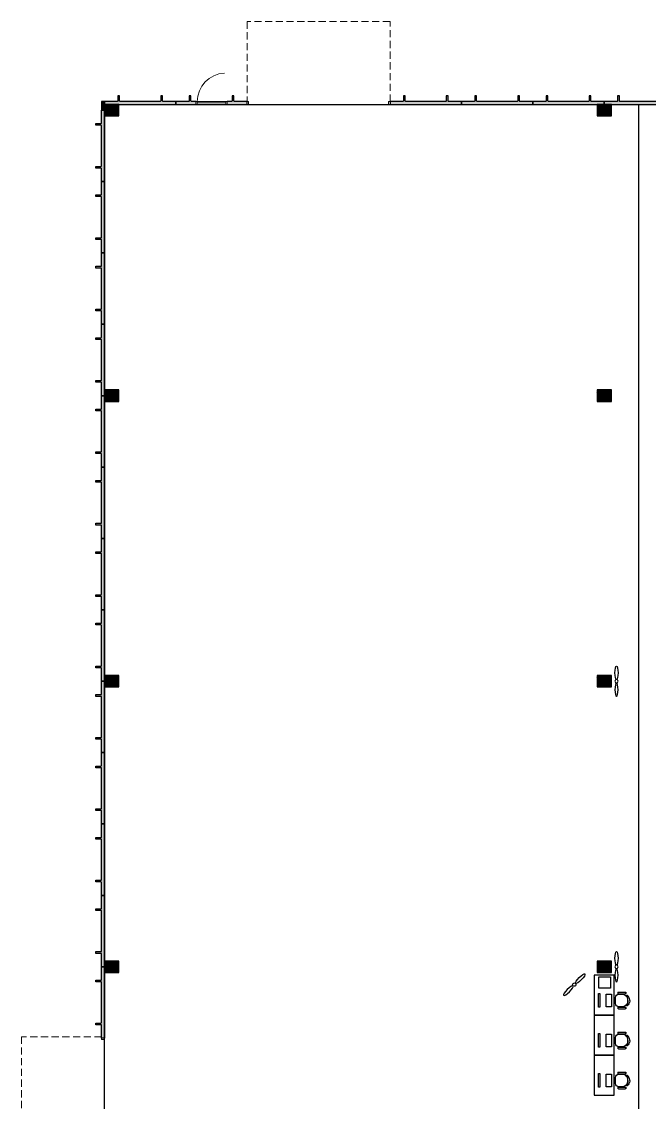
# Model space of a CAD drawing. Header units: millimetres. Extents: x 126.6 to 164.8, y 140.2 to 216.
# Drawn here: x 126.62 to 148.6, y 178.13 to 215.98 of the extents above; entities that cross this region are included whole.
import ezdxf

# ---------------------------------------------------------------- set-up
doc = ezdxf.new("R2010")
doc.units = ezdxf.units.MM
doc.linetypes.add('DASHED2', pattern=[0.375, 0.25, -0.125])
for name, color, linetype in [('000 - MUROS EXISTENTES', 6, 'Continuous'), ('C-0.4N', 7, 'Continuous'), ('H-0.1G250', 30, 'Continuous'), ('Mobiliario', 251, 'Continuous')]:
    doc.layers.add(name, color=color, linetype=linetype)
for name, color, linetype, lineweight in [('000 ALE CARPINTERIAS', 32, 'Continuous', 9), ('000 ALE HATCH MUROS', 252, 'Continuous', 0), ('000 ALE PROYECCIONES', 32, 'DASHED2', 9)]:
    doc.layers.add(name, color=color, linetype=linetype, lineweight=lineweight)

# ---------------------------------------------------------------- blocks, each defined once
blk = doc.blocks.new('A$C6E4A3011')
for p, q in [((0.176254, 0.57), (0.176254, 0.55)), ((0.196254, 0.59), (0.436254, 0.59)), ((0.196254, 0.53), (0.436254, 0.53)), ((0.456254, 0.57), (0.456254, 0.55)), ((0.176254, 0.02), (0.176254, 0.04)), ((0.196254, 0.06), (0.436254, 0.06)), ((0.196254, 0), (0.436254, 0)), ((0.456254, 0.02), (0.456254, 0.04))]:
    blk.add_line(p, q)
blk.add_lwpolyline([(0.317655, 0.52), (0.217655, 0.52, 0.414214), (0.097655, 0.4), (0.097655, 0.19, 0.414214), (0.217655, 0.07), (0.317655, 0.07, 0.414214), (0.517655, 0.27), (0.517655, 0.32, 0.414214)], format="xyb", close=True)
for points in [[(0.527655, 0.295), (0.527655, 0.32, 0.178789), (0.477228, 0.456515)], [(0.597655, 0.295), (0.597655, 0.32, 0.207449), (0.4998, 0.479424)], [(0.527655, 0.295), (0.527655, 0.27, -0.178789), (0.477228, 0.133485)], [(0.597655, 0.295), (0.597655, 0.27, -0.207449), (0.4998, 0.110575)]]:
    blk.add_lwpolyline(points, format="xyb")
for centre, radius, start, end in [((0.196254, 0.57), 0.02, 90, 180), ((0.196254, 0.55), 0.02, 180, 270), ((0.436254, 0.57), 0.02, 0, 90), ((0.436254, 0.55), 0.02, 270, 0), ((0.492137, 0.464399), 0.016866, 62.979511, 207.872446), ((0.196254, 0.04), 0.02, 90, 180), ((0.196254, 0.02), 0.02, 180, 270), ((0.436254, 0.04), 0.02, 0, 90), ((0.436254, 0.02), 0.02, 270, 0), ((0.492137, 0.1256), 0.016866, 152.127554, 297.020489)]:
    blk.add_arc(centre, radius, start, end)
blk = doc.blocks.new('1.4x0.7')
blk.add_lwpolyline([(-1.4, 0), (0, 0), (0, 0.7), (-1.4, 0.7), (-1.4, 0)])
at = {"extrusion": (0, 0, -1), "zscale": -1, "rotation": 270}
blk.add_blockref('A$C6E4A3011', (0.585878, 0.047655), dxfattribs=at)
blk = doc.blocks.new('VENTILADOR DOMINO')
at = {"extrusion": (0, 0, -1)}
blk.add_ellipse((-0.296525, 0), major_axis=(0.233011, 0), ratio=0.229169, dxfattribs=at)
for centre, major_axis, ratio in [((0, 0), (0.063514, 0), 0.855776), ((0.296525, 0), (-0.233011, 0), 0.229169)]:
    blk.add_ellipse(centre, major_axis=major_axis, ratio=ratio)

msp = doc.modelspace()

# ---------------------------------------------------------------- hatches: boundary and pattern name
at = {"layer": '000 ALE HATCH MUROS'}
h = msp.add_hatch(color=256, dxfattribs=at)
h.dxf.hatch_style = 1
h.paths.add_polyline_path([(129.422, 212.879), (129.522, 212.879), (129.522, 213.179), (129.422, 213.179)])
h = msp.add_hatch(color=256, dxfattribs=at)
h.dxf.hatch_style = 1
edge = h.paths.add_edge_path()
edge.add_line((129.522, 213.079), (132.022, 213.079))
edge.add_line((132.022, 213.079), (132.022, 213.179))
edge.add_line((132.022, 213.179), (131.582, 213.179))
edge.add_arc((131.582, 213.209), 0.03, 180, 270, ccw=False)
edge.add_line((131.552, 213.209), (131.552, 213.379))
edge.add_line((131.552, 213.379), (131.492, 213.379))
edge.add_line((131.492, 213.379), (131.492, 213.209))
edge.add_arc((131.462, 213.209), 0.03, -90, 0, ccw=False)
edge.add_line((131.462, 213.179), (130.082, 213.179))
edge.add_arc((130.082, 213.209), 0.03, 180, 270, ccw=False)
edge.add_line((130.052, 213.209), (130.052, 213.379))
edge.add_line((130.052, 213.379), (129.992, 213.379))
edge.add_line((129.992, 213.379), (129.992, 213.209))
edge.add_arc((129.962, 213.209), 0.03, -90, 0, ccw=False)
edge.add_line((129.962, 213.179), (129.522, 213.179))
edge.add_line((129.522, 213.179), (129.522, 213.079))
h = msp.add_hatch(color=256, dxfattribs=at)
h.dxf.hatch_style = 1
edge = h.paths.add_edge_path()
edge.add_line((133.822, 213.179), (133.822, 213.079))
edge.add_line((133.822, 213.079), (134.522, 213.079))
edge.add_line((134.522, 213.079), (134.522, 213.179))
edge.add_line((134.522, 213.179), (134.082, 213.179))
edge.add_arc((134.082, 213.209), 0.03, 180, 270, ccw=False)
edge.add_line((134.052, 213.209), (134.052, 213.379))
edge.add_line((134.052, 213.379), (133.992, 213.379))
edge.add_line((133.992, 213.379), (133.992, 213.209))
edge.add_arc((133.962, 213.209), 0.03, 270, 360, ccw=False)
edge.add_line((133.962, 213.179), (133.822, 213.179))
edge = h.paths.add_edge_path()
edge.add_line((132.722, 213.079), (132.722, 213.179))
edge.add_line((132.722, 213.179), (132.582, 213.179))
edge.add_arc((132.582, 213.209), 0.03, 180, 270, ccw=False)
edge.add_line((132.552, 213.209), (132.552, 213.379))
edge.add_line((132.552, 213.379), (132.492, 213.379))
edge.add_line((132.492, 213.379), (132.492, 213.209))
edge.add_arc((132.462, 213.209), 0.03, 270, 360, ccw=False)
edge.add_line((132.462, 213.179), (132.022, 213.179))
edge.add_line((132.022, 213.179), (132.022, 213.079))
edge.add_line((132.022, 213.079), (132.722, 213.079))
h = msp.add_hatch(color=256, dxfattribs=at)
h.dxf.hatch_style = 1
edge = h.paths.add_edge_path()
edge.add_line((139.522, 213.079), (142.022, 213.079))
edge.add_line((142.022, 213.079), (142.022, 213.179))
edge.add_line((142.022, 213.179), (141.582, 213.179))
edge.add_arc((141.582, 213.209), 0.03, 180, 270, ccw=False)
edge.add_line((141.552, 213.209), (141.552, 213.379))
edge.add_line((141.552, 213.379), (141.492, 213.379))
edge.add_line((141.492, 213.379), (141.492, 213.209))
edge.add_arc((141.462, 213.209), 0.03, -90, 0, ccw=False)
edge.add_line((141.462, 213.179), (140.082, 213.179))
edge.add_arc((140.082, 213.209), 0.03, 180, 270, ccw=False)
edge.add_line((140.052, 213.209), (140.052, 213.379))
edge.add_line((140.052, 213.379), (139.992, 213.379))
edge.add_line((139.992, 213.379), (139.992, 213.209))
edge.add_arc((139.962, 213.209), 0.03, -90, 0, ccw=False)
edge.add_line((139.962, 213.179), (139.522, 213.179))
edge.add_line((139.522, 213.179), (139.522, 213.079))
h = msp.add_hatch(color=256, dxfattribs=at)
h.dxf.hatch_style = 1
edge = h.paths.add_edge_path()
edge.add_line((142.022, 213.079), (144.522, 213.079))
edge.add_line((144.522, 213.079), (144.522, 213.179))
edge.add_line((144.522, 213.179), (144.082, 213.179))
edge.add_arc((144.082, 213.209), 0.03, 180, 270, ccw=False)
edge.add_line((144.052, 213.209), (144.052, 213.379))
edge.add_line((144.052, 213.379), (143.992, 213.379))
edge.add_line((143.992, 213.379), (143.992, 213.209))
edge.add_arc((143.962, 213.209), 0.03, -90, 0, ccw=False)
edge.add_line((143.962, 213.179), (142.582, 213.179))
edge.add_arc((142.582, 213.209), 0.03, 180, 270, ccw=False)
edge.add_line((142.552, 213.209), (142.552, 213.379))
edge.add_line((142.552, 213.379), (142.492, 213.379))
edge.add_line((142.492, 213.379), (142.492, 213.209))
edge.add_arc((142.462, 213.209), 0.03, -90, 0, ccw=False)
edge.add_line((142.462, 213.179), (142.022, 213.179))
edge.add_line((142.022, 213.179), (142.022, 213.079))
h = msp.add_hatch(color=256, dxfattribs=at)
h.dxf.hatch_style = 1
edge = h.paths.add_edge_path()
edge.add_line((144.522, 213.079), (147.022, 213.079))
edge.add_line((147.022, 213.079), (147.022, 213.179))
edge.add_line((147.022, 213.179), (146.582, 213.179))
edge.add_arc((146.582, 213.209), 0.03, 180, 270, ccw=False)
edge.add_line((146.552, 213.209), (146.552, 213.379))
edge.add_line((146.552, 213.379), (146.492, 213.379))
edge.add_line((146.492, 213.379), (146.492, 213.209))
edge.add_arc((146.462, 213.209), 0.03, -90, 0, ccw=False)
edge.add_line((146.462, 213.179), (145.082, 213.179))
edge.add_arc((145.082, 213.209), 0.03, 180, 270, ccw=False)
edge.add_line((145.052, 213.209), (145.052, 213.379))
edge.add_line((145.052, 213.379), (144.992, 213.379))
edge.add_line((144.992, 213.379), (144.992, 213.209))
edge.add_arc((144.962, 213.209), 0.03, -90, 0, ccw=False)
edge.add_line((144.962, 213.179), (144.522, 213.179))
edge.add_line((144.522, 213.179), (144.522, 213.079))
h = msp.add_hatch(color=256, dxfattribs=at)
h.dxf.hatch_style = 1
edge = h.paths.add_edge_path()
edge.add_line((147.022, 213.079), (149.522, 213.079))
edge.add_line((149.522, 213.079), (149.522, 213.179))
edge.add_line((149.522, 213.179), (149.082, 213.179))
edge.add_arc((149.082, 213.209), 0.03, 180, 270, ccw=False)
edge.add_line((149.052, 213.209), (149.052, 213.379))
edge.add_line((149.052, 213.379), (148.992, 213.379))
edge.add_line((148.992, 213.379), (148.992, 213.209))
edge.add_arc((148.962, 213.209), 0.03, -90, 0, ccw=False)
edge.add_line((148.962, 213.179), (147.582, 213.179))
edge.add_arc((147.582, 213.209), 0.03, 180, 270, ccw=False)
edge.add_line((147.552, 213.209), (147.552, 213.379))
edge.add_line((147.552, 213.379), (147.492, 213.379))
edge.add_line((147.492, 213.379), (147.492, 213.209))
edge.add_arc((147.462, 213.209), 0.03, -90, 0, ccw=False)
edge.add_line((147.462, 213.179), (147.022, 213.179))
edge.add_line((147.022, 213.179), (147.022, 213.079))
h = msp.add_hatch(color=256, dxfattribs=at)
h.dxf.hatch_style = 1
edge = h.paths.add_edge_path()
edge.add_line((129.522, 212.879), (129.522, 210.379))
edge.add_line((129.522, 210.379), (129.422, 210.379))
edge.add_line((129.422, 210.379), (129.422, 210.819))
edge.add_arc((129.392, 210.819), 0.03, 0, 90)
edge.add_line((129.392, 210.849), (129.222, 210.849))
edge.add_line((129.222, 210.849), (129.222, 210.909))
edge.add_line((129.222, 210.909), (129.392, 210.909))
edge.add_arc((129.392, 210.939), 0.03, 270, 360)
edge.add_line((129.422, 210.939), (129.422, 212.319))
edge.add_arc((129.392, 212.319), 0.03, 0, 90)
edge.add_line((129.392, 212.349), (129.222, 212.349))
edge.add_line((129.222, 212.349), (129.222, 212.409))
edge.add_line((129.222, 212.409), (129.392, 212.409))
edge.add_arc((129.392, 212.439), 0.03, 270, 360)
edge.add_line((129.422, 212.439), (129.422, 212.879))
edge.add_line((129.422, 212.879), (129.522, 212.879))
h = msp.add_hatch(color=256, dxfattribs=at)
h.dxf.hatch_style = 1
edge = h.paths.add_edge_path()
edge.add_line((129.522, 210.379), (129.522, 207.879))
edge.add_line((129.522, 207.879), (129.422, 207.879))
edge.add_line((129.422, 207.879), (129.422, 208.319))
edge.add_arc((129.392, 208.319), 0.03, 0, 90)
edge.add_line((129.392, 208.349), (129.222, 208.349))
edge.add_line((129.222, 208.349), (129.222, 208.409))
edge.add_line((129.222, 208.409), (129.392, 208.409))
edge.add_arc((129.392, 208.439), 0.03, 270, 360)
edge.add_line((129.422, 208.439), (129.422, 209.819))
edge.add_arc((129.392, 209.819), 0.03, 0, 90)
edge.add_line((129.392, 209.849), (129.222, 209.849))
edge.add_line((129.222, 209.849), (129.222, 209.909))
edge.add_line((129.222, 209.909), (129.392, 209.909))
edge.add_arc((129.392, 209.939), 0.03, 270, 360)
edge.add_line((129.422, 209.939), (129.422, 210.379))
edge.add_line((129.422, 210.379), (129.522, 210.379))
h = msp.add_hatch(color=256, dxfattribs=at)
h.dxf.hatch_style = 1
edge = h.paths.add_edge_path()
edge.add_line((129.522, 207.879), (129.522, 205.379))
edge.add_line((129.522, 205.379), (129.422, 205.379))
edge.add_line((129.422, 205.379), (129.422, 205.819))
edge.add_arc((129.392, 205.819), 0.03, 0, 90)
edge.add_line((129.392, 205.849), (129.222, 205.849))
edge.add_line((129.222, 205.849), (129.222, 205.909))
edge.add_line((129.222, 205.909), (129.392, 205.909))
edge.add_arc((129.392, 205.939), 0.03, 270, 360)
edge.add_line((129.422, 205.939), (129.422, 207.319))
edge.add_arc((129.392, 207.319), 0.03, 0, 90)
edge.add_line((129.392, 207.349), (129.222, 207.349))
edge.add_line((129.222, 207.349), (129.222, 207.409))
edge.add_line((129.222, 207.409), (129.392, 207.409))
edge.add_arc((129.392, 207.439), 0.03, 270, 360)
edge.add_line((129.422, 207.439), (129.422, 207.879))
edge.add_line((129.422, 207.879), (129.522, 207.879))
h = msp.add_hatch(color=256, dxfattribs=at)
h.dxf.hatch_style = 1
edge = h.paths.add_edge_path()
edge.add_line((129.522, 205.379), (129.522, 202.879))
edge.add_line((129.522, 202.879), (129.422, 202.879))
edge.add_line((129.422, 202.879), (129.422, 203.319))
edge.add_arc((129.392, 203.319), 0.03, 0, 90)
edge.add_line((129.392, 203.349), (129.222, 203.349))
edge.add_line((129.222, 203.349), (129.222, 203.409))
edge.add_line((129.222, 203.409), (129.392, 203.409))
edge.add_arc((129.392, 203.439), 0.03, 270, 360)
edge.add_line((129.422, 203.439), (129.422, 204.819))
edge.add_arc((129.392, 204.819), 0.03, 0, 90)
edge.add_line((129.392, 204.849), (129.222, 204.849))
edge.add_line((129.222, 204.849), (129.222, 204.909))
edge.add_line((129.222, 204.909), (129.392, 204.909))
edge.add_arc((129.392, 204.939), 0.03, 270, 360)
edge.add_line((129.422, 204.939), (129.422, 205.379))
edge.add_line((129.422, 205.379), (129.522, 205.379))
h = msp.add_hatch(color=256, dxfattribs=at)
h.dxf.hatch_style = 1
edge = h.paths.add_edge_path()
edge.add_line((129.522, 202.879), (129.522, 200.379))
edge.add_line((129.522, 200.379), (129.422, 200.379))
edge.add_line((129.422, 200.379), (129.422, 200.819))
edge.add_arc((129.392, 200.819), 0.03, 0, 90)
edge.add_line((129.392, 200.849), (129.222, 200.849))
edge.add_line((129.222, 200.849), (129.222, 200.909))
edge.add_line((129.222, 200.909), (129.392, 200.909))
edge.add_arc((129.392, 200.939), 0.03, 270, 360)
edge.add_line((129.422, 200.939), (129.422, 202.319))
edge.add_arc((129.392, 202.319), 0.03, 0, 90)
edge.add_line((129.392, 202.349), (129.222, 202.349))
edge.add_line((129.222, 202.349), (129.222, 202.409))
edge.add_line((129.222, 202.409), (129.392, 202.409))
edge.add_arc((129.392, 202.439), 0.03, 270, 360)
edge.add_line((129.422, 202.439), (129.422, 202.879))
edge.add_line((129.422, 202.879), (129.522, 202.879))
h = msp.add_hatch(color=256, dxfattribs=at)
h.dxf.hatch_style = 1
edge = h.paths.add_edge_path()
edge.add_line((129.522, 200.379), (129.522, 197.879))
edge.add_line((129.522, 197.879), (129.422, 197.879))
edge.add_line((129.422, 197.879), (129.422, 198.319))
edge.add_arc((129.392, 198.319), 0.03, 0, 90)
edge.add_line((129.392, 198.349), (129.222, 198.349))
edge.add_line((129.222, 198.349), (129.222, 198.409))
edge.add_line((129.222, 198.409), (129.392, 198.409))
edge.add_arc((129.392, 198.439), 0.03, 270, 360)
edge.add_line((129.422, 198.439), (129.422, 199.819))
edge.add_arc((129.392, 199.819), 0.03, 0, 90)
edge.add_line((129.392, 199.849), (129.222, 199.849))
edge.add_line((129.222, 199.849), (129.222, 199.909))
edge.add_line((129.222, 199.909), (129.392, 199.909))
edge.add_arc((129.392, 199.939), 0.03, 270, 360)
edge.add_line((129.422, 199.939), (129.422, 200.379))
edge.add_line((129.422, 200.379), (129.522, 200.379))
h = msp.add_hatch(color=256, dxfattribs=at)
h.dxf.hatch_style = 1
edge = h.paths.add_edge_path()
edge.add_line((129.522, 197.879), (129.522, 195.379))
edge.add_line((129.522, 195.379), (129.422, 195.379))
edge.add_line((129.422, 195.379), (129.422, 195.819))
edge.add_arc((129.392, 195.819), 0.03, 0, 90)
edge.add_line((129.392, 195.849), (129.222, 195.849))
edge.add_line((129.222, 195.849), (129.222, 195.909))
edge.add_line((129.222, 195.909), (129.392, 195.909))
edge.add_arc((129.392, 195.939), 0.03, 270, 360)
edge.add_line((129.422, 195.939), (129.422, 197.319))
edge.add_arc((129.392, 197.319), 0.03, 0, 90)
edge.add_line((129.392, 197.349), (129.222, 197.349))
edge.add_line((129.222, 197.349), (129.222, 197.409))
edge.add_line((129.222, 197.409), (129.392, 197.409))
edge.add_arc((129.392, 197.439), 0.03, 270, 360)
edge.add_line((129.422, 197.439), (129.422, 197.879))
edge.add_line((129.422, 197.879), (129.522, 197.879))
h = msp.add_hatch(color=256, dxfattribs=at)
h.dxf.hatch_style = 1
edge = h.paths.add_edge_path()
edge.add_line((129.522, 195.379), (129.522, 192.879))
edge.add_line((129.522, 192.879), (129.422, 192.879))
edge.add_line((129.422, 192.879), (129.422, 193.319))
edge.add_arc((129.392, 193.319), 0.03, 0, 90)
edge.add_line((129.392, 193.349), (129.222, 193.349))
edge.add_line((129.222, 193.349), (129.222, 193.409))
edge.add_line((129.222, 193.409), (129.392, 193.409))
edge.add_arc((129.392, 193.439), 0.03, 270, 360)
edge.add_line((129.422, 193.439), (129.422, 194.819))
edge.add_arc((129.392, 194.819), 0.03, 0, 90)
edge.add_line((129.392, 194.849), (129.222, 194.849))
edge.add_line((129.222, 194.849), (129.222, 194.909))
edge.add_line((129.222, 194.909), (129.392, 194.909))
edge.add_arc((129.392, 194.939), 0.03, 270, 360)
edge.add_line((129.422, 194.939), (129.422, 195.379))
edge.add_line((129.422, 195.379), (129.522, 195.379))
h = msp.add_hatch(color=256, dxfattribs=at)
h.dxf.hatch_style = 1
edge = h.paths.add_edge_path()
edge.add_line((129.522, 192.879), (129.522, 190.379))
edge.add_line((129.522, 190.379), (129.422, 190.379))
edge.add_line((129.422, 190.379), (129.422, 190.819))
edge.add_arc((129.392, 190.819), 0.03, 0, 90)
edge.add_line((129.392, 190.849), (129.222, 190.849))
edge.add_line((129.222, 190.849), (129.222, 190.909))
edge.add_line((129.222, 190.909), (129.392, 190.909))
edge.add_arc((129.392, 190.939), 0.03, 270, 360)
edge.add_line((129.422, 190.939), (129.422, 192.319))
edge.add_arc((129.392, 192.319), 0.03, 0, 90)
edge.add_line((129.392, 192.349), (129.222, 192.349))
edge.add_line((129.222, 192.349), (129.222, 192.409))
edge.add_line((129.222, 192.409), (129.392, 192.409))
edge.add_arc((129.392, 192.439), 0.03, 270, 360)
edge.add_line((129.422, 192.439), (129.422, 192.879))
edge.add_line((129.422, 192.879), (129.522, 192.879))
h = msp.add_hatch(color=256, dxfattribs=at)
h.dxf.hatch_style = 1
edge = h.paths.add_edge_path()
edge.add_line((129.522, 190.379), (129.522, 187.879))
edge.add_line((129.522, 187.879), (129.422, 187.879))
edge.add_line((129.422, 187.879), (129.422, 188.319))
edge.add_arc((129.392, 188.319), 0.03, 0, 90)
edge.add_line((129.392, 188.349), (129.222, 188.349))
edge.add_line((129.222, 188.349), (129.222, 188.409))
edge.add_line((129.222, 188.409), (129.392, 188.409))
edge.add_arc((129.392, 188.439), 0.03, 270, 360)
edge.add_line((129.422, 188.439), (129.422, 189.819))
edge.add_arc((129.392, 189.819), 0.03, 0, 90)
edge.add_line((129.392, 189.849), (129.222, 189.849))
edge.add_line((129.222, 189.849), (129.222, 189.909))
edge.add_line((129.222, 189.909), (129.392, 189.909))
edge.add_arc((129.392, 189.939), 0.03, 270, 360)
edge.add_line((129.422, 189.939), (129.422, 190.379))
edge.add_line((129.422, 190.379), (129.522, 190.379))
h = msp.add_hatch(color=256, dxfattribs=at)
h.dxf.hatch_style = 1
edge = h.paths.add_edge_path()
edge.add_line((129.522, 187.879), (129.522, 185.379))
edge.add_line((129.522, 185.379), (129.422, 185.379))
edge.add_line((129.422, 185.379), (129.422, 185.819))
edge.add_arc((129.392, 185.819), 0.03, 0, 90)
edge.add_line((129.392, 185.849), (129.222, 185.849))
edge.add_line((129.222, 185.849), (129.222, 185.909))
edge.add_line((129.222, 185.909), (129.392, 185.909))
edge.add_arc((129.392, 185.939), 0.03, 270, 360)
edge.add_line((129.422, 185.939), (129.422, 187.319))
edge.add_arc((129.392, 187.319), 0.03, 0, 90)
edge.add_line((129.392, 187.349), (129.222, 187.349))
edge.add_line((129.222, 187.349), (129.222, 187.409))
edge.add_line((129.222, 187.409), (129.392, 187.409))
edge.add_arc((129.392, 187.439), 0.03, 270, 360)
edge.add_line((129.422, 187.439), (129.422, 187.879))
edge.add_line((129.422, 187.879), (129.522, 187.879))
h = msp.add_hatch(color=256, dxfattribs=at)
h.dxf.hatch_style = 1
edge = h.paths.add_edge_path()
edge.add_line((129.522, 185.379), (129.522, 182.879))
edge.add_line((129.522, 182.879), (129.422, 182.879))
edge.add_line((129.422, 182.879), (129.422, 183.319))
edge.add_arc((129.392, 183.319), 0.03, 0, 90)
edge.add_line((129.392, 183.349), (129.222, 183.349))
edge.add_line((129.222, 183.349), (129.222, 183.409))
edge.add_line((129.222, 183.409), (129.392, 183.409))
edge.add_arc((129.392, 183.439), 0.03, 270, 360)
edge.add_line((129.422, 183.439), (129.422, 184.819))
edge.add_arc((129.392, 184.819), 0.03, 0, 90)
edge.add_line((129.392, 184.849), (129.222, 184.849))
edge.add_line((129.222, 184.849), (129.222, 184.909))
edge.add_line((129.222, 184.909), (129.392, 184.909))
edge.add_arc((129.392, 184.939), 0.03, 270, 360)
edge.add_line((129.422, 184.939), (129.422, 185.379))
edge.add_line((129.422, 185.379), (129.522, 185.379))
h = msp.add_hatch(color=256, dxfattribs=at)
h.dxf.hatch_style = 1
edge = h.paths.add_edge_path()
edge.add_line((129.522, 182.879), (129.522, 180.379))
edge.add_line((129.522, 180.379), (129.422, 180.379))
edge.add_line((129.422, 180.379), (129.422, 180.819))
edge.add_arc((129.392, 180.819), 0.03, 0, 90)
edge.add_line((129.392, 180.849), (129.222, 180.849))
edge.add_line((129.222, 180.849), (129.222, 180.909))
edge.add_line((129.222, 180.909), (129.392, 180.909))
edge.add_arc((129.392, 180.939), 0.03, 270, 360)
edge.add_line((129.422, 180.939), (129.422, 182.319))
edge.add_arc((129.392, 182.319), 0.03, 0, 90)
edge.add_line((129.392, 182.349), (129.222, 182.349))
edge.add_line((129.222, 182.349), (129.222, 182.409))
edge.add_line((129.222, 182.409), (129.392, 182.409))
edge.add_arc((129.392, 182.439), 0.03, 270, 360)
edge.add_line((129.422, 182.439), (129.422, 182.879))
edge.add_line((129.422, 182.879), (129.522, 182.879))
at = {"layer": 'H-0.1G250'}
h = msp.add_hatch(dxfattribs=at)
h.set_pattern_fill('LINE', color=256, scale=0.01, angle=45, style=0)
h.set_pattern_definition([(45, (-528.900837, -146.929265), (-0.0224506403, 0.0224506403), [])])
h.paths.add_polyline_path([(130.022, 213.079), (129.522, 213.079), (129.522, 212.679), (130.022, 212.679)])
h = msp.add_hatch(dxfattribs=at)
h.set_pattern_fill('LINE', color=256, scale=0.01, angle=45, style=0)
h.set_pattern_definition([(45, (-511.650836, -146.929265), (-0.0224506403, 0.0224506403), [])])
h.paths.add_polyline_path([(147.272, 213.079), (146.772, 213.079), (146.772, 212.679), (147.272, 212.679)])
h = msp.add_hatch(dxfattribs=at)
h.set_pattern_fill('LINE', color=256, scale=0.01, angle=45, style=0)
h.set_pattern_definition([(45, (-528.900837, -156.929265), (-0.0224506403, 0.0224506403), [])])
h.paths.add_polyline_path([(130.022, 203.079), (129.522, 203.079), (129.522, 202.679), (130.022, 202.679)])
h = msp.add_hatch(dxfattribs=at)
h.set_pattern_fill('LINE', color=256, scale=0.01, angle=45, style=0)
h.set_pattern_definition([(45, (-511.650836, -156.929265), (-0.0224506403, 0.0224506403), [])])
h.paths.add_polyline_path([(147.272, 203.079), (146.772, 203.079), (146.772, 202.679), (147.272, 202.679)])
h = msp.add_hatch(dxfattribs=at)
h.set_pattern_fill('LINE', color=256, scale=0.01, angle=45, style=0)
h.set_pattern_definition([(45, (-528.900837, -166.929265), (-0.0224506403, 0.0224506403), [])])
h.paths.add_polyline_path([(130.022, 193.079), (129.522, 193.079), (129.522, 192.679), (130.022, 192.679)])
h = msp.add_hatch(dxfattribs=at)
h.set_pattern_fill('LINE', color=256, scale=0.01, angle=45, style=0)
h.set_pattern_definition([(45, (-511.650836, -166.929265), (-0.0224506403, 0.0224506403), [])])
h.paths.add_polyline_path([(147.272, 193.079), (146.772, 193.079), (146.772, 192.679), (147.272, 192.679)])
h = msp.add_hatch(dxfattribs=at)
h.set_pattern_fill('LINE', color=256, scale=0.01, angle=45, style=0)
h.set_pattern_definition([(45, (-528.900837, -176.929265), (-0.0224506403, 0.0224506403), [])])
h.paths.add_polyline_path([(130.022, 183.079), (129.522, 183.079), (129.522, 182.679), (130.022, 182.679)])
h = msp.add_hatch(dxfattribs=at)
h.set_pattern_fill('LINE', color=256, scale=0.01, angle=45, style=0)
h.set_pattern_definition([(45, (-511.650836, -176.929265), (-0.0224506403, 0.0224506403), [])])
h.paths.add_polyline_path([(147.272, 183.079), (146.772, 183.079), (146.772, 182.679), (147.272, 182.679)])

# ---------------------------------------------------------------- linework, layer by layer
for points in [[(129.522, 213.079), (164.522, 213.079), (164.522, 152.679), (129.522, 152.679)], [(148.222, 152.709), (129.522, 152.709), (129.522, 213.079), (148.222, 213.079)]]:
    msp.add_lwpolyline(points, close=True)
at = {"layer": '000 - MUROS EXISTENTES'}
msp.add_lwpolyline([(129.422, 212.879), (129.522, 212.879), (129.522, 213.179), (129.422, 213.179)], close=True, dxfattribs=at)
for points in [[(129.522, 213.079), (132.022, 213.079), (132.022, 213.179), (131.582, 213.179, -0.414214), (131.552, 213.209), (131.552, 213.379), (131.492, 213.379), (131.492, 213.209, -0.414214), (131.462, 213.179), (130.082, 213.179, -0.414214), (130.052, 213.209), (130.052, 213.379), (129.992, 213.379), (129.992, 213.209, -0.414214), (129.962, 213.179), (129.522, 213.179), (129.522, 213.079)], [(132.722, 213.179), (132.582, 213.179, -0.414214), (132.552, 213.209), (132.552, 213.379), (132.492, 213.379), (132.492, 213.209, -0.414214), (132.462, 213.179), (132.022, 213.179), (132.022, 213.079)], [(133.822, 213.079), (134.522, 213.079), (134.522, 213.179), (134.082, 213.179, -0.414214), (134.052, 213.209), (134.052, 213.379), (133.992, 213.379), (133.992, 213.209, -0.414214), (133.962, 213.179), (133.822, 213.179)], [(139.522, 213.079), (142.022, 213.079), (142.022, 213.179), (141.582, 213.179, -0.414214), (141.552, 213.209), (141.552, 213.379), (141.492, 213.379), (141.492, 213.209, -0.414214), (141.462, 213.179), (140.082, 213.179, -0.414214), (140.052, 213.209), (140.052, 213.379), (139.992, 213.379), (139.992, 213.209, -0.414214), (139.962, 213.179), (139.522, 213.179), (139.522, 213.079)], [(142.022, 213.079), (144.522, 213.079), (144.522, 213.179), (144.082, 213.179, -0.414214), (144.052, 213.209), (144.052, 213.379), (143.992, 213.379), (143.992, 213.209, -0.414214), (143.962, 213.179), (142.582, 213.179, -0.414214), (142.552, 213.209), (142.552, 213.379), (142.492, 213.379), (142.492, 213.209, -0.414214), (142.462, 213.179), (142.022, 213.179), (142.022, 213.079)], [(144.522, 213.079), (147.022, 213.079), (147.022, 213.179), (146.582, 213.179, -0.414214), (146.552, 213.209), (146.552, 213.379), (146.492, 213.379), (146.492, 213.209, -0.414214), (146.462, 213.179), (145.082, 213.179, -0.414214), (145.052, 213.209), (145.052, 213.379), (144.992, 213.379), (144.992, 213.209, -0.414214), (144.962, 213.179), (144.522, 213.179), (144.522, 213.079)], [(147.022, 213.079), (149.522, 213.079), (149.522, 213.179), (149.082, 213.179, -0.414214), (149.052, 213.209), (149.052, 213.379), (148.992, 213.379), (148.992, 213.209, -0.414214), (148.962, 213.179), (147.582, 213.179, -0.414214), (147.552, 213.209), (147.552, 213.379), (147.492, 213.379), (147.492, 213.209, -0.414214), (147.462, 213.179), (147.022, 213.179), (147.022, 213.079)], [(129.522, 212.879), (129.522, 210.379), (129.422, 210.379), (129.422, 210.819, 0.414214), (129.392, 210.849), (129.222, 210.849), (129.222, 210.909), (129.392, 210.909, 0.414214), (129.422, 210.939), (129.422, 212.319, 0.414214), (129.392, 212.349), (129.222, 212.349), (129.222, 212.409), (129.392, 212.409, 0.414214), (129.422, 212.439), (129.422, 212.879), (129.522, 212.879)], [(129.522, 210.379), (129.522, 207.879), (129.422, 207.879), (129.422, 208.319, 0.414214), (129.392, 208.349), (129.222, 208.349), (129.222, 208.409), (129.392, 208.409, 0.414214), (129.422, 208.439), (129.422, 209.819, 0.414214), (129.392, 209.849), (129.222, 209.849), (129.222, 209.909), (129.392, 209.909, 0.414214), (129.422, 209.939), (129.422, 210.379), (129.522, 210.379)], [(129.522, 207.879), (129.522, 205.379), (129.422, 205.379), (129.422, 205.819, 0.414214), (129.392, 205.849), (129.222, 205.849), (129.222, 205.909), (129.392, 205.909, 0.414214), (129.422, 205.939), (129.422, 207.319, 0.414214), (129.392, 207.349), (129.222, 207.349), (129.222, 207.409), (129.392, 207.409, 0.414214), (129.422, 207.439), (129.422, 207.879), (129.522, 207.879)], [(129.522, 205.379), (129.522, 202.879), (129.422, 202.879), (129.422, 203.319, 0.414214), (129.392, 203.349), (129.222, 203.349), (129.222, 203.409), (129.392, 203.409, 0.414214), (129.422, 203.439), (129.422, 204.819, 0.414214), (129.392, 204.849), (129.222, 204.849), (129.222, 204.909), (129.392, 204.909, 0.414214), (129.422, 204.939), (129.422, 205.379), (129.522, 205.379)], [(129.522, 202.879), (129.522, 200.379), (129.422, 200.379), (129.422, 200.819, 0.414214), (129.392, 200.849), (129.222, 200.849), (129.222, 200.909), (129.392, 200.909, 0.414214), (129.422, 200.939), (129.422, 202.319, 0.414214), (129.392, 202.349), (129.222, 202.349), (129.222, 202.409), (129.392, 202.409, 0.414214), (129.422, 202.439), (129.422, 202.879), (129.522, 202.879)], [(129.522, 200.379), (129.522, 197.879), (129.422, 197.879), (129.422, 198.319, 0.414214), (129.392, 198.349), (129.222, 198.349), (129.222, 198.409), (129.392, 198.409, 0.414214), (129.422, 198.439), (129.422, 199.819, 0.414214), (129.392, 199.849), (129.222, 199.849), (129.222, 199.909), (129.392, 199.909, 0.414214), (129.422, 199.939), (129.422, 200.379), (129.522, 200.379)], [(129.522, 197.879), (129.522, 195.379), (129.422, 195.379), (129.422, 195.819, 0.414214), (129.392, 195.849), (129.222, 195.849), (129.222, 195.909), (129.392, 195.909, 0.414214), (129.422, 195.939), (129.422, 197.319, 0.414214), (129.392, 197.349), (129.222, 197.349), (129.222, 197.409), (129.392, 197.409, 0.414214), (129.422, 197.439), (129.422, 197.879), (129.522, 197.879)], [(129.522, 195.379), (129.522, 192.879), (129.422, 192.879), (129.422, 193.319, 0.414214), (129.392, 193.349), (129.222, 193.349), (129.222, 193.409), (129.392, 193.409, 0.414214), (129.422, 193.439), (129.422, 194.819, 0.414214), (129.392, 194.849), (129.222, 194.849), (129.222, 194.909), (129.392, 194.909, 0.414214), (129.422, 194.939), (129.422, 195.379), (129.522, 195.379)], [(129.522, 192.879), (129.522, 190.379), (129.422, 190.379), (129.422, 190.819, 0.414214), (129.392, 190.849), (129.222, 190.849), (129.222, 190.909), (129.392, 190.909, 0.414214), (129.422, 190.939), (129.422, 192.319, 0.414214), (129.392, 192.349), (129.222, 192.349), (129.222, 192.409), (129.392, 192.409, 0.414214), (129.422, 192.439), (129.422, 192.879), (129.522, 192.879)], [(129.522, 190.379), (129.522, 187.879), (129.422, 187.879), (129.422, 188.319, 0.414214), (129.392, 188.349), (129.222, 188.349), (129.222, 188.409), (129.392, 188.409, 0.414214), (129.422, 188.439), (129.422, 189.819, 0.414214), (129.392, 189.849), (129.222, 189.849), (129.222, 189.909), (129.392, 189.909, 0.414214), (129.422, 189.939), (129.422, 190.379), (129.522, 190.379)], [(129.522, 187.879), (129.522, 185.379), (129.422, 185.379), (129.422, 185.819, 0.414214), (129.392, 185.849), (129.222, 185.849), (129.222, 185.909), (129.392, 185.909, 0.414214), (129.422, 185.939), (129.422, 187.319, 0.414214), (129.392, 187.349), (129.222, 187.349), (129.222, 187.409), (129.392, 187.409, 0.414214), (129.422, 187.439), (129.422, 187.879), (129.522, 187.879)], [(129.522, 185.379), (129.522, 182.879), (129.422, 182.879), (129.422, 183.319, 0.414214), (129.392, 183.349), (129.222, 183.349), (129.222, 183.409), (129.392, 183.409, 0.414214), (129.422, 183.439), (129.422, 184.819, 0.414214), (129.392, 184.849), (129.222, 184.849), (129.222, 184.909), (129.392, 184.909, 0.414214), (129.422, 184.939), (129.422, 185.379), (129.522, 185.379)], [(129.522, 182.879), (129.522, 180.379), (129.422, 180.379), (129.422, 180.819, 0.414214), (129.392, 180.849), (129.222, 180.849), (129.222, 180.909), (129.392, 180.909, 0.414214), (129.422, 180.939), (129.422, 182.319, 0.414214), (129.392, 182.349), (129.222, 182.349), (129.222, 182.409), (129.392, 182.409, 0.414214), (129.422, 182.439), (129.422, 182.879), (129.522, 182.879)]]:
    msp.add_lwpolyline(points, format="xyb", dxfattribs=at)
msp.add_lwpolyline([(132.022, 213.079), (132.722, 213.079)], dxfattribs=at)
at = {"layer": '000 ALE CARPINTERIAS'}
for p, q in [((132.772, 213.179), (132.722, 213.179)), ((132.722, 213.179), (132.722, 213.079)), ((132.772, 213.079), (132.772, 213.179)), ((133.772, 213.079), (133.772, 213.179)), ((133.772, 213.179), (133.822, 213.179)), ((133.822, 213.079), (133.822, 213.179)), ((134.572, 213.179), (134.522, 213.179)), ((134.572, 213.079), (134.572, 213.179)), ((139.522, 213.179), (139.472, 213.179)), ((139.472, 213.179), (139.472, 213.079)), ((132.722, 213.079), (132.772, 213.079)), ((133.822, 213.079), (133.772, 213.079)), ((134.522, 213.079), (134.572, 213.079)), ((139.472, 213.079), (134.572, 213.079)), ((139.472, 213.079), (139.522, 213.079)), ((129.422, 180.379), (129.422, 180.329)), ((129.422, 180.329), (129.522, 180.329)), ((129.522, 180.329), (129.522, 180.379)), ((129.522, 180.329), (129.522, 175.429))]:
    msp.add_line(p, q, dxfattribs=at)
msp.add_lwpolyline([(132.772, 213.179), (133.772, 213.179), (133.772, 213.129), (132.772, 213.129)], close=True, dxfattribs=at)
msp.add_arc((133.772, 213.179), 1, 92.866, 180, dxfattribs=at)
at = {"layer": '000 ALE PROYECCIONES'}
for p, q in [((139.522, 215.979), (134.522, 215.979)), ((134.522, 215.979), (134.522, 213.179)), ((139.522, 213.179), (139.522, 215.979)), ((129.422, 180.429), (126.622, 180.429)), ((126.622, 180.429), (126.622, 175.329))]:
    msp.add_line(p, q, dxfattribs=at)
at = {"layer": 'C-0.4N'}
for points in [[(130.022, 213.079), (129.522, 213.079), (129.522, 212.679), (130.022, 212.679)], [(147.272, 213.079), (146.772, 213.079), (146.772, 212.679), (147.272, 212.679)], [(130.022, 203.079), (129.522, 203.079), (129.522, 202.679), (130.022, 202.679)], [(147.272, 203.079), (146.772, 203.079), (146.772, 202.679), (147.272, 202.679)], [(130.022, 193.079), (129.522, 193.079), (129.522, 192.679), (130.022, 192.679)], [(147.272, 193.079), (146.772, 193.079), (146.772, 192.679), (147.272, 192.679)], [(130.022, 183.079), (129.522, 183.079), (129.522, 182.679), (130.022, 182.679)], [(147.272, 183.079), (146.772, 183.079), (146.772, 182.679), (147.272, 182.679)]]:
    msp.add_lwpolyline(points, close=True, dxfattribs=at)
at = {"layer": 'Mobiliario'}
for points in [[(146.838, 182.526), (147.238, 182.526), (147.238, 182.126), (146.838, 182.126), (146.838, 182.526)], [(147.272, 181.923), (147.272, 181.473), (147.092, 181.473), (147.092, 181.923), (147.272, 181.923)], [(147.272, 180.523), (147.272, 180.073), (147.092, 180.073), (147.092, 180.523), (147.272, 180.523)], [(147.272, 179.123), (147.272, 178.673), (147.092, 178.673), (147.092, 179.123), (147.272, 179.123)]]:
    msp.add_lwpolyline(points, dxfattribs=at)
for points in [[(146.873, 181.937), (146.873, 181.46), (146.823, 181.46), (146.823, 181.937)], [(146.873, 180.537), (146.873, 180.06), (146.823, 180.06), (146.823, 180.537)], [(146.873, 179.137), (146.873, 178.66), (146.823, 178.66), (146.823, 179.137)]]:
    msp.add_lwpolyline(points, close=True, dxfattribs=at)

# ---------------------------------------------------------------- block references
at = {"layer": 'Mobiliario', "xscale": -1, "rotation": 90}
for p in [(147.453, 192.879), (147.453, 182.879)]:
    msp.add_blockref('VENTILADOR DOMINO', p, dxfattribs=at)
at = {"layer": 'Mobiliario', "rotation": 45}
msp.add_blockref('VENTILADOR DOMINO', (145.973, 182.253), dxfattribs=at)
at = {"layer": 'Mobiliario', "color": 2, "rotation": 90}
for p in [(147.372, 182.579), (147.372, 181.179), (147.372, 179.779)]:
    msp.add_blockref('1.4x0.7', p, dxfattribs=at)

doc.saveas('drawing.dxf')
